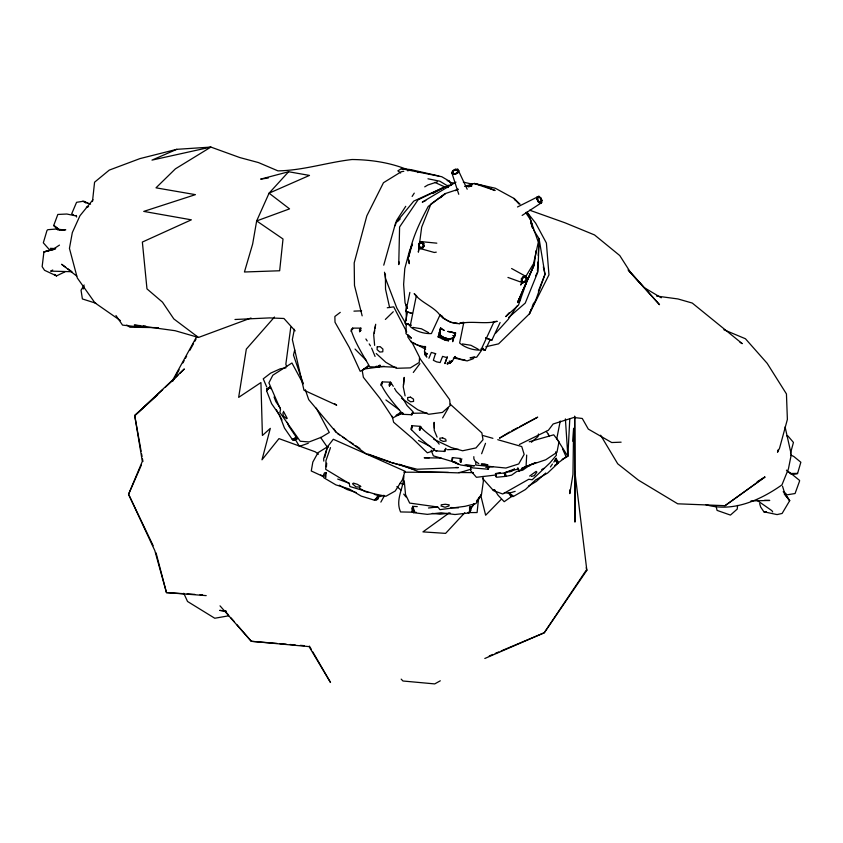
<?xml version="1.0" encoding="UTF-8"?>
<svg xmlns="http://www.w3.org/2000/svg" width="843" height="843" viewBox="0 0 843 843"><rect width="100%" height="100%" fill="white"/><g stroke="black" fill="none" stroke-linecap="round" stroke-linejoin="round"><path stroke-width="1.26" d="M417.274 506.601L412.701 506.358L411.932 511.596L413.449 512.66L427.285 514.356L441.131 512.797L454.967 514.515L468.803 512.997L470.974 506.727L470.974 510.342L469.614 511.395L469.562 506.643M470.152 508.318L470.152 511.943L468.803 512.997M403.818 476.032C403.776 488.108 395.009 499.53 400.573 511.943L416.094 512.249M455.399 333.522L454.219 337.105L452.87 338.275C447.738 340.72 443.239 336.241 438.107 336.926L439.677 334.545L440.615 327.895L438.107 336.926L445.157 340.224L448.455 340.804L449.15 338.802L452.881 338.117L454.219 337.105L455.62 333.059L447.918 331.425L455.62 333.059L451.743 332.353M406.221 323.807L405.968 333.617L411.373 338.243L407.875 334.745L407.843 337.01L411.405 342.311L417.443 345.114L425.789 347.074M424.472 352.089L424.872 346.325M435.831 353.712L431.342 352.437L428.908 358.264M478.666 497.412L477.096 512.544L467.991 512.586M475.842 462.48L475.715 465.041L505.916 468.034L518.698 463.956L524.156 454.377L521.754 446.569L497.749 439.688M537.434 271.077L537.897 262.025M538.234 255.555L539.099 238.727L533.482 229.833M569.794 418.644L567.866 456.326L562.155 459.351M452.87 338.275L452.691 341.678L455.199 333.217C454.567 342.047 443.618 338.781 439.677 334.545L439.308 332.574L440.889 328.622L444.25 330.488L440.615 327.895M526.116 465.505L526.685 455.072M326.083 472.512L325.809 477.538L324.629 475.874L326.083 472.512L324.45 472.87L322.974 476.242L323.933 477.823L335.914 484.894L349.192 488.972L361.152 496.074L374.418 500.184L376.062 499.751L377.516 496.411L379.202 496.074L377.769 499.404L376.104 499.836L377.97 495.473L374.387 494.367M292.458 439.593L297.252 438.581L296.62 437.369L292.458 439.593L294.028 440.288L297.252 438.581L293.922 440.215L292.342 439.519L284.47 428.075L279.497 415.114L271.604 403.681L266.588 390.731L266.704 388.697M570.026 489.709L569.794 493.629L572.966 474.367L573.619 428.265L572.85 441.342M326.431 466.78L326.673 463.186M470.879 467.001L470.605 470.626L476.421 477.307L495.789 475.009M403.523 385.04L404.208 377.401L403.249 386.863L405.114 395.862M737.583 505.442L737.225 509.088L730.438 515.084L717.066 510.394L715.96 505.674M92.477 201.561L94.574 182.204L109.263 170.107L139.97 158.6L176.767 149.327L210.887 147.082L239.855 157.578L258.443 162.562L277.969 170.876C303.206 170.444 327.116 162.393 352.037 159.517C370.899 159.717 390.024 162.541 407.506 169.706M266.62 390.646L266.841 388.802L269.96 386.979L266.62 390.646L269.96 386.979L270.909 388.771M439.192 444.145C433.997 436.874 425.662 433.27 420.172 426.347L419.224 428.939L419.698 430.351L420.172 426.347L412.143 425.715L411.068 428.286L411.384 429.614C418.96 437.464 427.074 444.651 435.968 450.952L445.02 451.384L445.958 448.824L444.124 451.616L445.705 448.297M290.772 327.232L285.851 364.197L286.683 366.673M458.982 464.493L452.291 461.511L451.732 460.499L452.259 457.601L460.415 458.466L460.015 461.374L460.752 462.428L461.816 458.761M489.214 466.611L488.15 469.214L472.765 467.897L466.084 464.893L474.451 465.789L467.391 465.399M536.148 250.571L534.177 264.818L517.602 302.489L534.177 264.818L525.474 284.586M408.918 256.493C411.742 238.674 419.877 222.257 428.223 206.451L445.241 193.595L458.381 189.232M448.455 340.804L445.705 338.517L441.658 338.517L442.375 336.789L439.677 334.313L439.424 332.658M374.25 333.217L374.671 330.656M375.082 328.096L375.504 325.546M399.171 262.004L398.75 264.597L399.593 226.988L418.065 199.812L445.557 186.556L447.97 187.378M538.487 434.008L538.087 436.453L531.364 442.259M419.498 245.977L418.349 252.141L421.69 227.125L430.942 203.985L445.241 193.595L440.457 197.757M294.365 329.276L292.352 339.55L303.986 390.225L336.673 405.188L334.555 403.639M522.144 215.439L541.575 202.678L540.795 197.873L537.286 196.872L536.865 199.043L538.066 201.667L539.994 203.289L541.575 202.678L541.996 200.508L540.795 197.873L538.856 196.261L517.497 206.978M560.237 421.015L556.78 438.676L567.866 456.326L565.39 418.908M416.389 295.524L410.119 326.483C415.557 331.352 424.103 333.912 431.395 333.586L440.236 314.492M463.808 322.353L459.625 342.996C465.073 347.864 473.618 350.425 480.9 350.098L494.167 321.457M409.867 292.416L405.883 311.467L407.538 312.015L405.241 323.322L410.783 325.145L405.241 323.322L410.657 325.187L408.908 324.618M439.677 334.313L440.404 328.58M488.729 466.737L488.15 469.214L488.951 466.832M425.157 354.924L424.598 351.636L425.157 354.924L426.832 357.105L425.42 353.807M294.702 350.014L293.48 355.082L303.206 383.544M449.909 363.175L450.173 362.058L452.154 360.825L449.909 363.175L447.254 363.913L447.633 362.585M395.272 225.671L396.505 220.592L405.736 206.314M778.142 449.793L777.52 452.248L779.554 448.202L787.383 419.414L786.445 393.934L767.183 363.344L745.444 338.749L723.863 329.739M324.703 457.528L327.463 446.822L333.301 439.256L404.998 471.226L402.406 479.783L395.198 491.026L385.894 496.274L374.44 493.903L349.792 486.485L349.329 483.597L325.714 469.351L325.978 460.594L330.498 447.633M421.995 242.636L418.571 244.112L419.287 244.386L419.456 246.377L418.802 246.799L420.067 242.099L423.808 243.564L423.154 243.975L423.334 245.966L424.04 246.24L423.808 243.564L422.238 241.741L420.067 242.099L418.571 244.112L418.802 246.799L420.383 248.611L422.543 248.253L424.04 246.24L421.995 242.636L422.238 241.741L436.832 243.174M420.625 247.716L422.217 247.452L422.543 248.253L423.334 245.966L420.383 248.611L419.456 246.377L420.625 247.716L420.383 248.611L434.314 252.478L436.274 252.152M790.513 453.155L793.453 442.438L787.92 435.947L786.867 435.989M383.755 265.166L395.536 223.216L413.787 201.098L445.557 186.556L432.87 193.511M469.614 511.395L470.974 506.727M393.281 386.294L390.541 382.174L389.097 384.419L389.424 385.978L390.541 382.174L382.29 381.89L380.962 384.134C386.231 395.293 395.093 404.788 402.986 414.345L412.016 414.703L413.196 412.48L411.11 414.651L412.016 414.703M434.24 448.55L433.597 450.699L427.369 452.817L412.353 438.307L393.628 422.248L392.174 416.252M382.29 381.89L381.131 385.567L382.501 382.722M445.157 340.224L445.831 338.18L449.087 339.055M509.161 312.764L505.758 316.61L518.477 305.124L526.475 282.268L517.602 302.489M447.243 356.568L444.904 363.596L447.075 357.685L442.586 356.368L440.141 362.553L436.611 361.868L433.365 360.298L435.441 353.607M361.183 330.171L359.634 331.668L360.878 328.127L352.616 328.117L351.078 329.992C355.24 342.985 362.954 354.892 369.74 366.779L379.013 367.137L380.404 365.272L378.128 366.821L379.013 367.137M528.424 465.357L528.034 466.432L522.713 470.183L516.907 471.374L511.585 475.146L505.789 476.369L496.559 477.254L495.863 476.706L495.579 473.587L500.236 472.607M481.627 453.734L485.515 443.323M531.269 309.065L529.383 313.859L498.582 343.86L485.81 346.758M532.218 306.673L533.64 303.08M538.371 291.088L545 274.312L539.099 238.727L537.971 271.688L525.252 303.08L508.624 317.495M511.606 268.517L525.474 276.177L526.896 277.726L526.822 280.213L525.041 282.226L522.776 282.763L521.353 281.204L521.417 278.717L523.197 276.704L525.126 277.031L526.169 278.179L526.127 280.024L522.776 282.763L507.95 277.442M525.126 277.031L525.474 276.177L523.197 276.704L521.353 281.204L522.07 280.751L522.123 278.917L521.417 278.717L525.126 277.031L526.896 277.726L526.169 278.179L526.822 280.213L526.127 280.024L525.041 282.226L524.81 281.509L522.776 282.763L522.07 280.751L523.124 281.91M458.75 194.29L451.816 172.741L452.67 170.718L455.199 169.327L457.791 169.222L467.191 189.222M458.813 170.707L457.96 172.731L455.431 174.111L452.839 174.216L451.816 172.741L453.355 170.971L455.231 169.949L458.813 170.707L455.431 174.111L457.275 172.467L457.96 172.731L457.148 169.875L455.199 169.327L455.231 169.949L452.67 170.718L453.355 170.971L452.839 174.216L455.399 173.489L452.839 174.216M141.403 464.978L128.558 494.293L154.817 550.584L166.471 592.608L206.208 595.622M351.109 331.51L352.616 328.117L352.722 329.149M402.722 412.785L400.309 412.68L399.477 414.493L392.796 417.886L379.887 398.286L363.375 377.306L362.279 370.909L363.818 369.223M500.11 322.511L491.869 340.151L490.226 339.592L485.273 350.014L481.342 348.77L485.273 350.014C476.2 346.842 487.707 350.814 483.113 349.329L483.977 349.634L481.564 348.739M375.704 324.26L373.691 334.776L374.629 345.345M535.663 275.809L537.37 272.373M518.814 302.479L520.553 299.012M83.246 288.991L84.353 286.862M522.481 281.646L520.647 285.018L522.681 281.636M165.618 386.979L172.372 380.72L196.84 336.346M172.868 381.11L174.122 378.834M175.365 376.568L179.127 369.75M182.889 362.933L184.132 360.656M185.386 358.38L186.64 356.115M189.77 350.435L193.532 343.607M194.786 341.341L196.029 339.065M419.698 430.351L421.447 427.169M380.857 502.101L384.556 495.484M442.607 417.938L448.255 408.149M84.142 285.008L81.044 290.245L82.393 298.949L95.796 303.195M525.41 277.126L533.566 263.596L538.308 242.226L530.489 219.696L525.621 212.468M412.122 196.43L414.261 193.131M411.11 414.651L413.007 411.742L407.074 405.599L402.859 398.486M517.075 305.956L508.245 319.318L495.758 333.101M586.212 570.237L544.251 632.777L484.809 658.488M574.842 471.448L586.844 570.332L544.251 632.777L501.216 650.912M452.175 361.331L455.167 356.431M471.089 508.16L474.103 503.84M550.416 466.969L552.45 464.061M553.809 462.112L556.517 458.234M483.071 348.201L476.695 357.2L470.067 357.811L474.483 356.958L473.155 358.791L467.148 360.899L461.079 359.666L454.514 356.884M360.878 328.127L359.476 330.013L359.634 331.668M537.286 196.872L537.528 199.233L539.994 203.289L541.332 200.318L541.996 200.508L538.856 196.261M413.302 372.469L419.919 363.628M389.424 385.978L391.479 383.249M464.778 512.723L445.61 533.377L422.944 531.88L449.077 513.018M476.474 501.037L478.002 499.035M479.53 497.033L481.058 495.041M472.048 506.78L474.261 503.903M92.972 199.738L79.959 215.734L72.319 232.605L69.442 248.379L77.314 277.979L94.943 302.858L120.401 320.582M374.418 500.184L375.967 498.297M376.104 499.836L379.202 496.074M524.251 467.317L530.078 465.473L527.286 466.253M274.491 317.021L246.325 349.097L238.653 397.38L260.93 382.553L262.415 435.483L270.318 428.36L261.994 459.793L278.98 438.613L315.314 451.837L318.443 454.219M378.128 366.821L379.582 365.167M288.612 171.751L269.075 193.173L256.662 220.929L252.658 243.996L244.438 271.994L279.655 270.761L283.016 238.99L256.662 220.929L289.56 208.874L269.075 193.173L309.486 175.418L288.612 171.751L260.677 179.116L268.285 178.021M452.881 338.117L454.082 336.8M501.037 499.541L485.642 515.231L480.668 495.02M457.148 169.875L457.791 169.222M397.401 221.688L400.193 218.927M172.372 380.72L177.905 375.293M179.749 373.481L184.354 368.96L134.722 415.599L142.33 461.374L128.558 494.293L153.163 545.716M385.367 319.434L393.27 311.741M529.625 476.063L536.127 471.374L536.865 472.08L534.325 475.61L531.353 476.485M141.118 451.268L134.722 415.599L162.72 389.656M134.722 415.599L157.609 394.903M545.748 473.039L536.401 481.395L528.498 486.158M417.738 172.573L418.402 172.056M340.266 312.363L334.871 316.483L335.008 322.247L349.308 347.485L360.214 371.331L367.169 367.327L368.275 365.83L363.723 369.055L384.187 366.305M554.61 465.547L566.159 456.948L562.481 448.708M725.022 505.684L764.791 477.106L725.022 505.684L677.719 503.808L638.362 480.11L617.719 463.798L600.627 435.199M514.493 469.151L511.322 471.395L509.014 471.88M512.597 495.81L504.198 501.701L498.065 495.241L494.514 489.72M510.7 492.66L509.341 493.587L508.371 492.765L510.531 495.705L512.555 495.505L508.371 492.765M59.474 245.092L53.309 249.149L43.91 251.92L42.15 266.651L44.531 270.287L56.534 275.893L64.89 271.878M455.494 190.676L457.633 189.285M447.254 363.913L450.173 362.058M518.234 468.792L519.077 470.921L527.507 465.631L521.459 468.571L535.8 462.649L529.994 464.893M397.053 414.714L400.309 412.68M509.572 431.974L499.509 438.17L537.697 417.159L519.699 426.642M757.13 481.785L764.791 477.106M412.227 170.528L409.856 169.496L401.384 168.695L397.854 170.834L400.667 172.994M424.724 186.861L427.865 184.986L437.359 181.877M513.376 496.474L509.341 493.587L511.511 496.538L513.376 496.474L525.431 489.53L535.558 479.962L547.634 473.039L557.781 463.492L558.235 461.838L556.074 458.908L557.781 463.492L555.01 459.751M541.712 469.572L543.893 468.329M296.473 437.232L292.342 439.519L297.147 438.518L288.643 425.873L287.305 422.354M440.309 680.796L434.714 683.905L402.975 681.007L401.184 679.131M511.817 430.794L517.444 427.833M52.74 270.023L50.622 271.119L71.94 271.72L67.798 268.748M455.989 182.13L422.269 202.13L425.81 200.539M519.362 444.503L548.393 430.257L553.134 423.997L573.798 417.496L582.26 418.465L588.309 429.098L611.702 442.533L621.112 442.175M176.767 149.327L151.993 160.107L210.887 147.082L175.418 168.832L155.997 187.831L195.418 194.649L143.742 211.403L191.35 219.823L142.362 242.057L146.977 288.886L162.488 302.163L173.827 318.928L198.463 337.463L251.003 318.011M489.267 655.949L492.849 654.442M495.241 653.43L498.824 651.924M539.014 197.178L536.865 199.043L537.528 199.233L538.066 201.667L538.414 201.182L539.847 202.373L541.016 201.92L541.575 202.678M514.399 469.035L505.326 472.512L518.287 468.908L519.077 470.921M530.047 465.062L545.758 459.762L556.96 452.333L559.004 441.732L553.746 434.819L529.225 441.764M308.275 443.292L299.391 446.337L295.861 440.341M380.151 496.559L383.797 495.326M463.239 322.311L459.056 323.638C450.573 323.543 443.028 319.097 437.823 312.563C430.636 305.303 420.383 301.826 414.176 293.617L416.821 296.22M515.168 491.353L508.877 493.324L504.356 492.575M468.466 186.893L471.964 185.818L466.969 186.493M464.609 186.429L474.282 183.468L495.368 188.263L513.988 198.421L520.068 204.196M471.1 469.161L458.771 472.891L418.423 471.522L399.487 464.282M451.816 172.741L452.723 172.478L453.481 173.574M86.365 207.22L88.589 206.64M435.968 450.952L436.864 450.72M395.978 415.388L403.481 413.491M462.86 322.679L459.056 323.638C471.659 320.509 484.841 324.544 497.222 321.32L493.334 321.741M53.857 249.496L43.91 251.92L55.543 248.833M412.88 327.411L421.426 328.781L428.634 332.658M462.385 343.923L470.942 345.293L478.139 349.171M228.716 615.811L214.765 618.246L187.525 601.47L183.774 593.251M85.564 202.91L83.952 201.161L76.576 202.309L71.729 213.701L73.615 214.997M285.914 367.875L280.266 368.802L270.666 373.133L263.248 378.834L266.736 387.011M785.55 495.062L795.065 493.534L799.459 481.395L799.617 480.457L791.451 473.819M403.808 171.298L401.373 171.677L383.47 182.72L366.831 215.861L354.197 262.89L354.481 285.429L362.153 315.851M407.454 170.729L412.322 169.959L438.792 175.976M387.274 307.769L393.702 306.841L406.748 332.016M485.768 467.38L493.208 466.622M441.163 504.799L445.294 504.262L449.193 504.862L448.961 506L445.072 507.265L440.931 505.937M428.476 507.992L437.19 507.001M792.378 474.166L797.562 473.513L800.85 462.249L793.821 456.495L790.671 454.978M458.36 507.886L450.889 507.539M450.352 513.113L439.972 514.209L432.322 513.408M485.21 465.178L487.96 464.936L484.03 463.819L481.29 464.061L484.103 465.03M234.976 319.497L269.497 317.906L283.943 318.485L295.124 330.877M353.934 311.141L361.594 310.825M55.617 248.569L50.327 248.348M447.443 449.698L458.413 449.319M750.944 500.932L769.743 500.457L764.548 500.32M790.355 473.671L797.562 473.513L791.187 473.45M413.576 413.26L427.116 413.038M403.839 472.185L448.455 472.417M458.982 472.512L473.45 472.638M766.371 511.838L763.895 511.806L760.649 506.991L759.638 503.587M766.192 511.827L763.895 511.806L777.067 514.588L782.114 513.45L789.712 500.658L784.622 493.05L782.525 486.232M65.775 229.812L58.999 229.718L64.879 230.034M429.287 457.854L424.187 457.781L441.1 458.034M158.431 327.653L129.938 327.232L126.766 325.019M396.157 367.274L376.126 366.294M455.778 467.454L458.402 467.591L417.127 469.245L391.257 462.628L365.83 453.618L335.935 432.016L308.707 399.635L305.324 389.729M413.523 508.034L411.942 507.929L413.449 512.66M184.522 593.746L166.471 592.608L156.05 552.871M187.104 593.915L194.838 594.399M200.002 594.726L202.573 594.895M277.126 643.43L251.298 641.302L220.023 605.854M279.707 643.641L286.167 644.178M290.045 644.495L295.208 644.927M300.371 645.348L304.249 645.664M140.655 325.651L134.269 325.092L175.081 330.698L198.463 337.463M143.205 325.872L145.755 326.093M63.415 229.802L55.775 229.064L47.798 229.707L46.997 230.445L43.32 242.816L49.958 250.318M142.92 327.421L122.53 325.103L115.955 315.535M226.082 611.112L219.717 610.374L226.05 611.312M457.233 323.154L450.773 322.353L443.903 318.433L440.699 315.293L443.787 318.549L441.743 315.819M656.539 296.051L677.93 298.949L692.261 303.059L742.251 343.649L740.028 342.342M469.562 466.316L460.678 464.999L454.092 462.09L433.344 455.842L431.163 450.183M465.041 359.972L453.365 358.033M401.384 168.695L441.743 176.714L449.54 181.266L451.606 184.923L447.043 185.555L439.772 181.182L427.97 178.79M76.534 216.04L66.839 214.027L57.83 214.449L53.741 225.439L58.03 230.107M449.54 182.204L454.63 183.268M456.632 462.628L454.092 462.09L456.495 462.723M705.781 504.651C732.63 512.66 760.228 500.205 781.956 484.883L788.426 468.898L791.282 454.577L785.086 426.937M448.097 187.567L444.314 186.746L434.809 182.351M463.344 182.141L472.333 184.153M447.169 180.655L449.54 181.266M492.934 489.888L495.231 490.5M464.872 464.967L469.656 466.253M483.239 435.61L492.913 438.328M399.982 483.281L403.649 484.356M349.423 483.271L337.706 479.066M368.412 492.523L364.829 491.416L359.455 488.213M391.984 462.596L414.587 469.604M483.229 349.308L484.167 349.603M485.673 337.99L491.869 340.151L485.737 337.99M356.431 492.628L346.947 489.477L339.286 485.199M406.537 323.712L410.878 325.145M529.667 210.202L564.947 222.784L594.536 234.944L619.774 255.566L630.29 272.047L659.521 304.692L628.878 270.824M368.496 454.208L390.752 462.154M82.614 201.298L87.577 203.079M452.733 335.567L454.809 336.389M85.048 201.92L90.559 204.164M452.628 457.76L452.291 461.511M786.129 493.745L783.189 491.701M323.017 476.421L311.267 470.974L312.837 462.048L318.011 452.691L327.463 446.822L323.68 458.539L323.775 461.1M433.702 439.235L451.216 447.549L462.586 450.773L475.989 447.918L483.007 439.719L481.869 432.912L450.13 404.103M418.518 440.478L430.678 446.653M416.8 344.639L425.589 349.171M442.375 336.789L445.705 338.517M320.73 474.978L322.911 476.169M413.47 342.838L415.704 344.07M505.789 476.369L504.314 473.007L505.558 472.596L505.789 476.369L504.936 475.863L504.314 473.007L495.399 473.84L496.179 476.116M661.27 297.8L643.904 287.463L628.046 269.908M787.351 471.321L791.535 474.029L786.435 470.162M337.39 433.502L339.539 434.925M342.753 437.064L345.978 439.214M350.266 442.069L353.48 444.208M355.63 445.641L359.919 448.497M478.782 463.639L475.031 460.995L473.882 458.845L473.829 456.664M328.507 447.285L326.389 445.799L320.53 437.338M54.426 274.396L56.534 275.893L54.658 274.523M65.733 267.252L61.592 264.27L76.713 276.061M385.925 399.972L399.287 409.898M58.662 229.138L53.741 225.439L59.368 229.876M401.447 398.212L417.78 409.772L428.739 414.282L442.427 412.427L450.204 405.546L449.667 399.677L419.466 357.938M756.751 500.12L771.882 510.668L772.704 511.943M396.895 486.559L400.899 489.994M376.241 353.533L385.852 362.332L396.336 368.296L410.362 367.875L419.213 362.458L419.572 357.348L411.416 341.225M439.677 334.545L442.333 337.084M355.04 349.076L366.494 360.625M402.259 397.474L396.305 391.363L394.492 388.317M518.972 204.017L513.988 198.421L515.505 200.55M526.453 212.415L528.951 215.207L531.975 224.006M225.966 612.039L228.495 614.968M231.024 617.898L234.407 621.797M236.936 624.726L251.298 641.302L309.086 646.602L330.519 682.493L312.711 651.776M784.169 493.787L789.712 500.658L784.433 493.703M403.713 494.114L405.957 496.927M527.033 212.204L535.705 223.205L546.401 243.047L548.962 274.829L529.383 313.859L536.232 298.844L545 274.312L543.345 266.831M546.148 431.353L548.593 434.451M555.853 459.024L557.286 460.973L556.823 462.638L555.558 459.203M482.744 478.561L493.566 490.71L502.755 493.987L528.73 479.298L532.218 479.751L549.868 462.997L556.433 455.209L555.811 451.722M280.15 407.833L275.872 401.647L274.059 396.969M365.894 338.981L367.2 340.962M369.171 343.912L370.488 345.883M283.417 411.289L287.21 418.36L286.557 418.686L283.301 415.884L282.9 412.68M333.849 428.792L335.935 432.016M282.005 419.962L276.42 409.856M309.413 646.096L311.394 649.5M406.442 324.713L396.811 308.011L385.472 278.348L384.503 272.226M548.235 434.356L549.425 436.453M303.174 383.786L291.952 362.996L272.826 375.209L268.896 382.838L280.54 409.529L279.855 412.469L300.245 441.258L309.149 441.943L321.299 437.264L329.286 432.47L316.241 408.096M407.527 308.38L405.061 302.953L403.618 284.418L404.798 268.506L409.319 251.614L412.301 244.185L408.033 258.78L409.266 263.711L409.087 260.108M437.085 437.138L434.219 430.225L434.124 422.343L434.314 428.086M371.626 348.075L375.072 356.441M517.802 467.739L518.287 468.908M532.597 228.01L530.679 221.846L532.618 228.116M495.579 473.587L496.232 476.032M586.212 567.782L586.844 570.332M389.624 307.569L385.525 289.16L385.409 273.975M76.302 215.439L76.597 217.051M141.571 453.819L142.035 456.369M142.488 458.919L142.941 461.469M539.847 202.373L539.994 203.289M404.261 480.805L405.536 494.578L409.666 503.081L437.97 507.043L439.92 509.657L465.009 506.316L475.895 503.629L481.458 494.704L483.345 481.416L482.955 476.443M460.415 458.466L460.752 462.428M406.178 305.061L406.315 320.119M574.736 416.337L574.958 522.091L574.673 416.284M377.232 346.905L377.095 349.613L379.866 352.047L382.775 351.784L382.922 349.076L380.151 346.631L377.232 346.905M412.143 425.715L411.384 429.614L412.143 425.715M451.679 361.542L450.088 363.017L449.214 361.078L451.679 361.542M360.699 486.358L359.845 487.106L355.894 486.843L352.553 483.85L353.396 483.102L357.474 484.356L360.699 486.358M427.401 353.807L425.325 354.755L424.988 352.648L427.401 353.807M412.48 313.554L405.883 311.467L412.48 313.554M410.509 397.169L407.643 397.559L407.738 399.877L410.71 401.816L413.586 401.416L413.481 399.097L410.509 397.169M442.564 437.854L439.761 438.223L440.12 440.014L443.281 441.426L446.095 441.058L445.726 439.277L442.564 437.854M484.103 186.029L474.282 183.468L495.104 190.518L484.103 186.029M414.45 511.048L412.701 509.994L412.701 506.358L414.45 511.048"/></g></svg>
